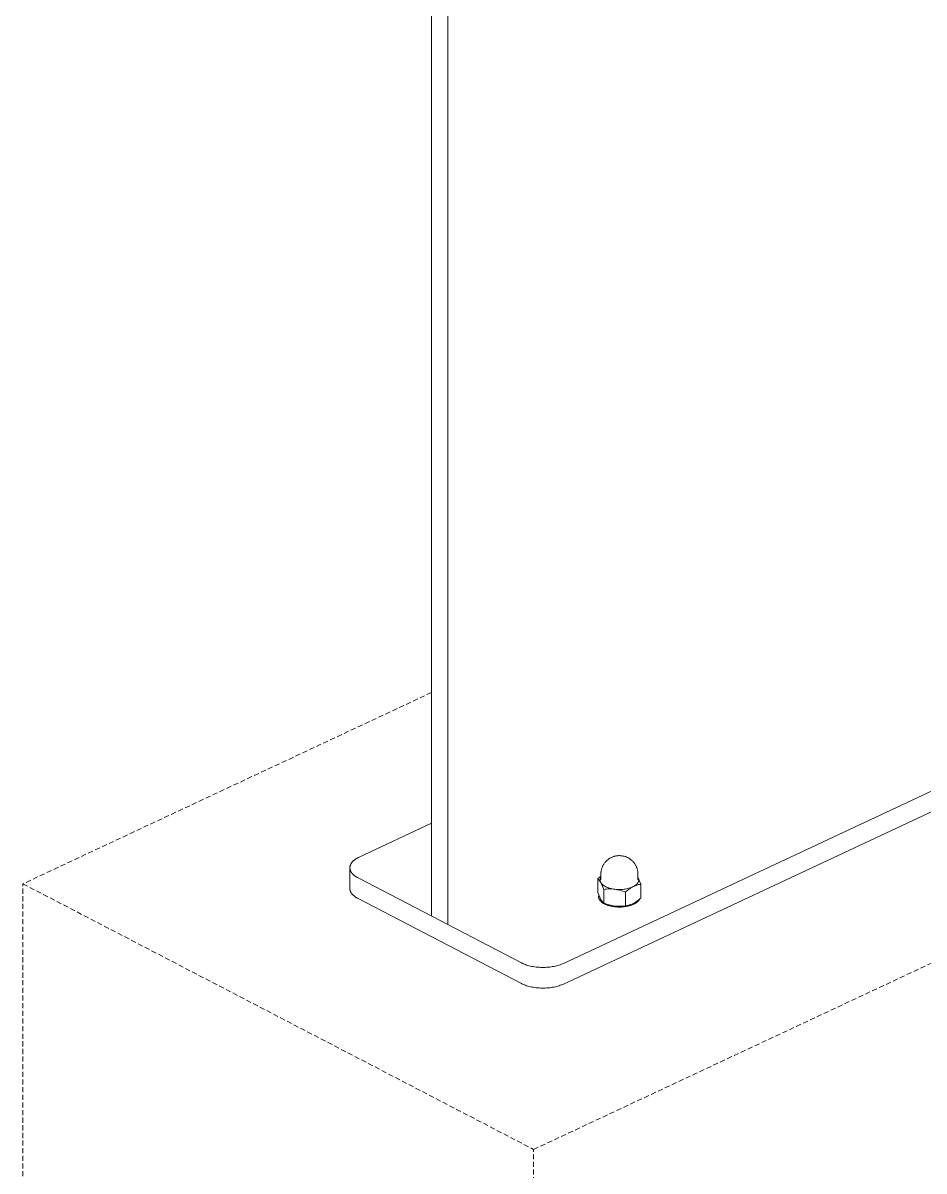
# Model space of a CAD drawing. Header units: millimetres. Extents: x -507 to 4570, y -12 to 3479.
# Drawn here: x 3996.8 to 4221.7, y 1087.6 to 1374.1 of the extents above; entities that cross this region are included whole.
import ezdxf

# ---------------------------------------------------------------- set-up
doc = ezdxf.new("R2010")
doc.units = ezdxf.units.MM
doc.linetypes.add('HIDDEN', pattern=[1.905, 1.27, -0.635])
doc.layers.add('ZANO_R', color=7, linetype='Continuous', lineweight=0)
doc.layers.add('ZANO_R_przerywana', color=7, linetype='HIDDEN', lineweight=0)

msp = doc.modelspace()

# ---------------------------------------------------------------- linework, layer by layer
at = {"layer": 'ZANO_R'}
for p, q in [((4098.8, 1151.22), (4098.8, 1405.09)), ((4102.88, 1402.96), (4102.88, 1149.1)), ((4131.71, 1139.42), (4362.76, 1247.6)), ((4362.76, 1242.45), (4131.71, 1134.26)), ((4098.8, 1174.4), (4080.71, 1165.93)), ((4144.04, 1166.01), (4144.19, 1166.06)), ((4144.19, 1166.06), (4144.35, 1166.11)), ((4144.35, 1166.11), (4144.5, 1166.16)), ((4144.5, 1166.16), (4144.66, 1166.19)), ((4144.66, 1166.19), (4144.82, 1166.23)), ((4144.82, 1166.23), (4144.97, 1166.26)), ((4144.97, 1166.26), (4145.13, 1166.28)), ((4145.13, 1166.28), (4145.3, 1166.29)), ((4145.3, 1166.29), (4145.46, 1166.31)), ((4145.46, 1166.31), (4145.62, 1166.31)), ((4145.62, 1166.31), (4145.78, 1166.31)), ((4145.78, 1166.31), (4145.94, 1166.3)), ((4145.94, 1166.3), (4146.1, 1166.29)), ((4146.1, 1166.29), (4146.26, 1166.28)), ((4146.26, 1166.28), (4146.42, 1166.25)), ((4146.42, 1166.25), (4146.58, 1166.22)), ((4146.58, 1166.22), (4146.73, 1166.19)), ((4146.73, 1166.19), (4146.89, 1166.15)), ((4146.89, 1166.15), (4147.04, 1166.11)), ((4147.04, 1166.11), (4147.19, 1166.06)), ((4147.19, 1166.06), (4147.34, 1166.01)), ((4078.41, 1163.42), (4078.42, 1163.47)), ((4078.41, 1163.38), (4078.41, 1163.42)), ((4078.41, 1163.33), (4078.41, 1163.38)), ((4078.41, 1163.28), (4078.41, 1163.33)), ((4078.41, 1163.23), (4078.41, 1163.28)), ((4078.41, 1158.13), (4078.41, 1163.28)), ((4078.41, 1163.19), (4078.41, 1163.23)), ((4078.41, 1163.14), (4078.41, 1163.19)), ((4078.42, 1163.52), (4078.43, 1163.56)), ((4078.42, 1163.47), (4078.42, 1163.52)), ((4078.43, 1163.56), (4078.44, 1163.61)), ((4078.44, 1163.61), (4078.45, 1163.66)), ((4078.45, 1163.66), (4078.46, 1163.71)), ((4078.46, 1163.71), (4078.47, 1163.75)), ((4078.47, 1163.75), (4078.48, 1163.8)), ((4078.48, 1163.8), (4078.5, 1163.85)), ((4078.5, 1163.85), (4078.51, 1163.89)), ((4078.51, 1163.89), (4078.53, 1163.94)), ((4078.53, 1163.94), (4078.55, 1163.98)), ((4078.55, 1163.98), (4078.56, 1164.03)), ((4078.56, 1164.03), (4078.58, 1164.08)), ((4078.58, 1164.08), (4078.61, 1164.12)), ((4078.61, 1164.12), (4078.63, 1164.17)), ((4078.63, 1164.17), (4078.65, 1164.21)), ((4078.65, 1164.21), (4078.68, 1164.26)), ((4078.68, 1164.26), (4078.7, 1164.3)), ((4078.7, 1164.3), (4078.73, 1164.35)), ((4078.73, 1164.35), (4078.76, 1164.39)), ((4078.76, 1164.39), (4078.79, 1164.44)), ((4078.79, 1164.44), (4078.82, 1164.48)), ((4078.82, 1164.48), (4078.85, 1164.52)), ((4078.85, 1164.52), (4078.88, 1164.57)), ((4078.88, 1164.57), (4078.91, 1164.61)), ((4078.91, 1164.61), (4078.95, 1164.65)), ((4078.95, 1164.65), (4079.02, 1164.74)), ((4079.02, 1164.74), (4079.1, 1164.82)), ((4079.1, 1164.82), (4079.17, 1164.9)), ((4079.17, 1164.9), (4079.26, 1164.98)), ((4079.26, 1164.98), (4079.34, 1165.06)), ((4079.34, 1165.06), (4079.43, 1165.14)), ((4079.43, 1165.14), (4079.53, 1165.21)), ((4079.53, 1165.21), (4079.62, 1165.29)), ((4079.62, 1165.29), (4079.72, 1165.36)), ((4079.72, 1165.36), (4079.82, 1165.43)), ((4079.82, 1165.43), (4079.93, 1165.5)), ((4079.93, 1165.5), (4080.03, 1165.57)), ((4080.03, 1165.57), (4080.14, 1165.63)), ((4080.14, 1165.63), (4080.25, 1165.69)), ((4080.25, 1165.69), (4080.37, 1165.76)), ((4080.37, 1165.76), (4080.48, 1165.82)), ((4080.48, 1165.82), (4080.6, 1165.87)), ((4080.6, 1165.87), (4080.71, 1165.93)), ((4141.27, 1163.07), (4141.32, 1163.22)), ((4141.32, 1163.22), (4141.38, 1163.37)), ((4141.38, 1163.37), (4141.44, 1163.51)), ((4141.44, 1163.51), (4141.5, 1163.65)), ((4141.5, 1163.65), (4141.57, 1163.8)), ((4141.57, 1163.8), (4141.65, 1163.94)), ((4141.65, 1163.94), (4141.73, 1164.08)), ((4141.73, 1164.08), (4141.81, 1164.21)), ((4141.81, 1164.21), (4141.9, 1164.35)), ((4141.9, 1164.35), (4142, 1164.48)), ((4142, 1164.48), (4142.1, 1164.6)), ((4142.1, 1164.6), (4142.2, 1164.73)), ((4142.2, 1164.73), (4142.31, 1164.85)), ((4142.31, 1164.85), (4142.42, 1164.96)), ((4142.42, 1164.96), (4142.54, 1165.08)), ((4142.54, 1165.08), (4142.66, 1165.18)), ((4142.66, 1165.18), (4142.78, 1165.29)), ((4142.78, 1165.29), (4142.91, 1165.39)), ((4142.91, 1165.39), (4143.04, 1165.48)), ((4143.04, 1165.48), (4143.18, 1165.57)), ((4143.18, 1165.57), (4143.31, 1165.66)), ((4143.31, 1165.66), (4143.45, 1165.74)), ((4143.45, 1165.74), (4143.6, 1165.81)), ((4143.6, 1165.81), (4143.74, 1165.88)), ((4143.74, 1165.88), (4143.89, 1165.95)), ((4143.89, 1165.95), (4144.04, 1166.01)), ((4147.34, 1166.01), (4147.49, 1165.95)), ((4147.49, 1165.95), (4147.64, 1165.88)), ((4147.64, 1165.88), (4147.78, 1165.81)), ((4147.78, 1165.81), (4147.92, 1165.74)), ((4147.92, 1165.74), (4148.06, 1165.66)), ((4148.06, 1165.66), (4148.2, 1165.57)), ((4148.2, 1165.57), (4148.33, 1165.49)), ((4148.33, 1165.49), (4148.46, 1165.39)), ((4148.46, 1165.39), (4148.58, 1165.29)), ((4148.58, 1165.29), (4148.71, 1165.19)), ((4148.71, 1165.19), (4148.83, 1165.09)), ((4148.83, 1165.09), (4148.94, 1164.98)), ((4148.94, 1164.98), (4149.05, 1164.86)), ((4149.05, 1164.86), (4149.16, 1164.75)), ((4149.16, 1164.75), (4149.26, 1164.62)), ((4149.26, 1164.62), (4149.36, 1164.5)), ((4149.36, 1164.5), (4149.46, 1164.37)), ((4149.46, 1164.37), (4149.55, 1164.24)), ((4149.55, 1164.24), (4149.63, 1164.1)), ((4149.63, 1164.1), (4149.71, 1163.97)), ((4149.71, 1163.97), (4149.79, 1163.83)), ((4149.79, 1163.83), (4149.86, 1163.69)), ((4149.86, 1163.69), (4149.93, 1163.54)), ((4149.93, 1163.54), (4149.99, 1163.39)), ((4149.99, 1163.39), (4150.05, 1163.24)), ((4150.05, 1163.24), (4150.1, 1163.09)), ((4078.42, 1163.09), (4078.41, 1163.14)), ((4078.42, 1163.05), (4078.42, 1163.09)), ((4078.43, 1163), (4078.42, 1163.05)), ((4078.44, 1162.95), (4078.43, 1163)), ((4078.45, 1162.9), (4078.44, 1162.95)), ((4078.46, 1162.86), (4078.45, 1162.9)), ((4078.47, 1162.81), (4078.46, 1162.86)), ((4078.48, 1162.76), (4078.47, 1162.81)), ((4078.49, 1162.72), (4078.48, 1162.76)), ((4078.51, 1162.67), (4078.49, 1162.72)), ((4078.53, 1162.63), (4078.51, 1162.67)), ((4078.54, 1162.58), (4078.53, 1162.63)), ((4078.56, 1162.53), (4078.54, 1162.58)), ((4078.58, 1162.49), (4078.56, 1162.53)), ((4078.6, 1162.44), (4078.58, 1162.49)), ((4078.63, 1162.4), (4078.6, 1162.44)), ((4078.65, 1162.35), (4078.63, 1162.4)), ((4078.67, 1162.31), (4078.65, 1162.35)), ((4078.7, 1162.26), (4078.67, 1162.31)), ((4078.73, 1162.22), (4078.7, 1162.26)), ((4078.75, 1162.17), (4078.73, 1162.22)), ((4078.78, 1162.13), (4078.75, 1162.17)), ((4078.81, 1162.09), (4078.78, 1162.13)), ((4078.84, 1162.04), (4078.81, 1162.09)), ((4078.87, 1162), (4078.84, 1162.04)), ((4078.91, 1161.96), (4078.87, 1162)), ((4078.94, 1161.92), (4078.91, 1161.96)), ((4079.01, 1161.83), (4078.94, 1161.92)), ((4079.09, 1161.75), (4079.01, 1161.83)), ((4079.16, 1161.67), (4079.09, 1161.75)), ((4079.25, 1161.59), (4079.16, 1161.67)), ((4079.33, 1161.51), (4079.25, 1161.59)), ((4079.42, 1161.44), (4079.33, 1161.51)), ((4079.51, 1161.36), (4079.42, 1161.44)), ((4079.6, 1161.29), (4079.51, 1161.36)), ((4079.7, 1161.22), (4079.6, 1161.29)), ((4079.8, 1161.15), (4079.7, 1161.22)), ((4079.9, 1161.08), (4079.8, 1161.15)), ((4080, 1161.01), (4079.9, 1161.08)), ((4080.11, 1160.95), (4080, 1161.01)), ((4080.22, 1160.88), (4080.11, 1160.95)), ((4080.33, 1160.82), (4080.22, 1160.88)), ((4080.44, 1160.76), (4080.33, 1160.82)), ((4080.44, 1160.76), (4121.23, 1139.55)), ((4140.55, 1160.74), (4140.3, 1160.53)), ((4140.3, 1160.53), (4140.3, 1157.09)), ((4140.3, 1160.53), (4140.38, 1160.46)), ((4140.38, 1160.46), (4140.46, 1160.38)), ((4140.46, 1160.38), (4140.54, 1160.3)), ((4140.8, 1160.95), (4140.55, 1160.74)), ((4141.06, 1161.15), (4140.8, 1160.95)), ((4140.87, 1160.28), (4140.88, 1160.32)), ((4140.88, 1160.36), (4140.89, 1160.41)), ((4140.88, 1160.32), (4140.88, 1160.36)), ((4140.89, 1160.45), (4140.9, 1160.49)), ((4140.89, 1160.41), (4140.89, 1160.45)), ((4140.9, 1160.49), (4140.91, 1160.53)), ((4140.91, 1160.53), (4140.92, 1160.57)), ((4140.92, 1160.57), (4140.93, 1160.61)), ((4140.93, 1160.61), (4140.95, 1160.65)), ((4140.95, 1160.65), (4140.96, 1160.69)), ((4140.96, 1160.69), (4140.98, 1160.73)), ((4140.98, 1160.73), (4141, 1160.77)), ((4141, 1160.77), (4141.02, 1160.81)), ((4141.02, 1160.81), (4141.04, 1160.85)), ((4141.04, 1160.85), (4141.06, 1160.88)), ((4141.06, 1161.84), (4141.07, 1161.99)), ((4141.06, 1161.68), (4141.06, 1161.84)), ((4141.06, 1160.31), (4141.06, 1161.68)), ((4141.07, 1161.99), (4141.08, 1162.15)), ((4141.08, 1162.15), (4141.1, 1162.31)), ((4141.1, 1162.31), (4141.12, 1162.46)), ((4141.12, 1162.46), (4141.15, 1162.62)), ((4141.15, 1162.62), (4141.19, 1162.77)), ((4141.19, 1162.77), (4141.23, 1162.92)), ((4141.23, 1162.92), (4141.27, 1163.07)), ((4150.1, 1163.09), (4150.14, 1162.94)), ((4150.14, 1162.94), (4150.18, 1162.79)), ((4150.18, 1162.79), (4150.22, 1162.63)), ((4150.22, 1162.63), (4150.25, 1162.47)), ((4150.25, 1162.47), (4150.27, 1162.32)), ((4150.27, 1162.32), (4150.29, 1162.16)), ((4150.29, 1162.16), (4150.31, 1162)), ((4150.31, 1162), (4150.32, 1161.84)), ((4150.32, 1161.84), (4150.32, 1161.68)), ((4150.32, 1161.68), (4150.32, 1160.31)), ((4150.32, 1160.88), (4150.34, 1160.84)), ((4150.32, 1160.88), (4150.32, 1160.88)), ((4150.34, 1160.84), (4150.36, 1160.81)), ((4150.36, 1160.81), (4150.38, 1160.77)), ((4151.08, 1159.18), (4150.36, 1160.81)), ((4150.38, 1160.77), (4150.4, 1160.73)), ((4150.4, 1160.73), (4150.41, 1160.7)), ((4150.41, 1160.7), (4150.43, 1160.66)), ((4150.43, 1160.66), (4150.44, 1160.62)), ((4150.44, 1160.62), (4150.45, 1160.58)), ((4150.45, 1160.58), (4150.46, 1160.55)), ((4150.46, 1160.55), (4150.47, 1160.51)), ((4150.47, 1160.51), (4150.48, 1160.47)), ((4150.48, 1160.47), (4150.49, 1160.43)), ((4150.49, 1160.43), (4150.49, 1160.39)), ((4150.49, 1160.39), (4150.5, 1160.35)), ((4150.5, 1160.35), (4150.5, 1160.31)), ((4150.5, 1160.31), (4150.5, 1160.27)), ((4078.41, 1158.08), (4078.41, 1158.13)), ((4078.41, 1158.03), (4078.41, 1158.08)), ((4078.41, 1157.99), (4078.41, 1158.03)), ((4078.42, 1157.94), (4078.41, 1157.99)), ((4078.42, 1157.9), (4078.42, 1157.94)), ((4078.43, 1157.85), (4078.42, 1157.9)), ((4078.43, 1157.81), (4078.43, 1157.85)), ((4078.44, 1157.76), (4078.43, 1157.81)), ((4078.45, 1157.72), (4078.44, 1157.76)), ((4078.46, 1157.67), (4078.45, 1157.72)), ((4078.48, 1157.63), (4078.46, 1157.67)), ((4078.49, 1157.58), (4078.48, 1157.63)), ((4078.5, 1157.54), (4078.49, 1157.58)), ((4078.52, 1157.49), (4078.5, 1157.54)), ((4078.54, 1157.45), (4078.52, 1157.49)), ((4078.55, 1157.4), (4078.54, 1157.45)), ((4140.54, 1160.3), (4140.61, 1160.22)), ((4140.61, 1160.22), (4140.69, 1160.14)), ((4140.69, 1160.14), (4140.75, 1160.05)), ((4140.75, 1160.05), (4140.82, 1159.96)), ((4140.82, 1159.96), (4140.88, 1159.87)), ((4140.87, 1160.23), (4140.87, 1160.28)), ((4140.87, 1160.19), (4140.87, 1160.23)), ((4140.88, 1160.15), (4140.87, 1160.19)), ((4140.88, 1160.11), (4140.88, 1160.15)), ((4140.88, 1160.06), (4140.88, 1160.11)), ((4140.89, 1160.02), (4140.88, 1160.06)), ((4140.88, 1159.87), (4140.94, 1159.78)), ((4140.9, 1159.98), (4140.89, 1160.02)), ((4140.91, 1159.94), (4140.9, 1159.98)), ((4140.92, 1159.9), (4140.91, 1159.94)), ((4140.93, 1159.86), (4140.92, 1159.9)), ((4140.95, 1159.82), (4140.93, 1159.86)), ((4140.94, 1159.78), (4141, 1159.68)), ((4140.96, 1159.78), (4140.95, 1159.82)), ((4140.98, 1159.74), (4140.96, 1159.78)), ((4140.99, 1159.7), (4140.98, 1159.74)), ((4141.01, 1159.66), (4140.99, 1159.7)), ((4141, 1159.68), (4141.06, 1159.58)), ((4141.03, 1159.62), (4141.01, 1159.66)), ((4141.06, 1159.58), (4141.03, 1159.62)), ((4141.08, 1159.55), (4141.06, 1159.58)), ((4141.06, 1159.58), (4141.81, 1157.89)), ((4141.1, 1159.51), (4141.08, 1159.55)), ((4141.12, 1159.48), (4141.1, 1159.51)), ((4141.15, 1159.44), (4141.12, 1159.48)), ((4141.17, 1159.41), (4141.15, 1159.44)), ((4141.2, 1159.37), (4141.17, 1159.41)), ((4141.23, 1159.34), (4141.2, 1159.37)), ((4141.26, 1159.3), (4141.23, 1159.34)), ((4141.29, 1159.27), (4141.26, 1159.3)), ((4141.32, 1159.23), (4141.29, 1159.27)), ((4141.36, 1159.2), (4141.32, 1159.23)), ((4141.39, 1159.16), (4141.36, 1159.2)), ((4141.43, 1159.13), (4141.39, 1159.16)), ((4141.46, 1159.09), (4141.43, 1159.13)), ((4141.5, 1159.06), (4141.46, 1159.09)), ((4141.54, 1159.02), (4141.5, 1159.06)), ((4141.58, 1158.99), (4141.54, 1159.02)), ((4141.62, 1158.96), (4141.58, 1158.99)), ((4141.71, 1158.89), (4141.62, 1158.96)), ((4141.8, 1158.83), (4141.71, 1158.89)), ((4141.9, 1158.76), (4141.8, 1158.83)), ((4141.81, 1157.89), (4142.15, 1157.93)), ((4141.81, 1154.45), (4141.81, 1157.89)), ((4142, 1158.7), (4141.9, 1158.76)), ((4142.11, 1158.64), (4142, 1158.7)), ((4142.22, 1158.58), (4142.11, 1158.64)), ((4142.15, 1157.93), (4142.48, 1157.97)), ((4142.33, 1158.53), (4142.22, 1158.58)), ((4142.45, 1158.47), (4142.33, 1158.53)), ((4142.57, 1158.42), (4142.45, 1158.47)), ((4142.48, 1157.97), (4142.82, 1157.99)), ((4142.69, 1158.37), (4142.57, 1158.42)), ((4142.82, 1158.32), (4142.69, 1158.37)), ((4142.95, 1158.28), (4142.82, 1158.32)), ((4142.82, 1157.99), (4143.16, 1158)), ((4143.08, 1158.23), (4142.95, 1158.28)), ((4143.22, 1158.19), (4143.08, 1158.23)), ((4143.16, 1158), (4143.5, 1158)), ((4143.36, 1158.15), (4143.22, 1158.19)), ((4143.5, 1158.12), (4143.36, 1158.15)), ((4143.64, 1158.08), (4143.5, 1158.12)), ((4143.5, 1158), (4143.83, 1157.99)), ((4143.78, 1158.05), (4143.64, 1158.08)), ((4143.92, 1158.02), (4143.78, 1158.05)), ((4143.83, 1157.99), (4144.17, 1157.96)), ((4144.21, 1157.97), (4143.92, 1158.02)), ((4144.17, 1157.96), (4144.51, 1157.93)), ((4144.51, 1157.93), (4144.21, 1157.97)), ((4144.8, 1157.89), (4144.51, 1157.93)), ((4144.51, 1157.93), (4144.85, 1157.88)), ((4145.1, 1157.87), (4144.8, 1157.89)), ((4144.85, 1157.88), (4145.2, 1157.81)), ((4145.39, 1157.85), (4145.1, 1157.87)), ((4145.2, 1157.81), (4145.54, 1157.74)), ((4145.69, 1157.84), (4145.39, 1157.85)), ((4145.54, 1157.74), (4145.88, 1157.66)), ((4145.98, 1157.85), (4145.69, 1157.84)), ((4145.88, 1157.66), (4146.21, 1157.56)), ((4146.28, 1157.86), (4145.98, 1157.85)), ((4146.21, 1157.56), (4146.55, 1157.46)), ((4146.57, 1157.89), (4146.28, 1157.86)), ((4146.55, 1157.46), (4146.88, 1157.34)), ((4146.87, 1157.93), (4146.57, 1157.89)), ((4147.16, 1157.97), (4146.87, 1157.93)), ((4147.45, 1158.03), (4147.16, 1157.97)), ((4147.74, 1158.09), (4147.45, 1158.03)), ((4147.46, 1157.44), (4147.72, 1157.65)), ((4147.72, 1157.65), (4147.99, 1157.86)), ((4148.03, 1158.17), (4147.74, 1158.09)), ((4147.99, 1157.86), (4148.27, 1158.05)), ((4148.31, 1158.26), (4148.03, 1158.17)), ((4148.27, 1158.05), (4148.55, 1158.24)), ((4148.59, 1158.35), (4148.31, 1158.26)), ((4148.55, 1158.24), (4148.84, 1158.41)), ((4148.87, 1158.46), (4148.59, 1158.35)), ((4148.84, 1158.41), (4149.14, 1158.57)), ((4149.14, 1158.57), (4148.87, 1158.46)), ((4149.14, 1158.57), (4149.32, 1158.66)), ((4149.24, 1158.63), (4149.14, 1158.57)), ((4149.34, 1158.69), (4149.24, 1158.63)), ((4149.32, 1158.66), (4149.51, 1158.75)), ((4149.44, 1158.74), (4149.34, 1158.69)), ((4149.54, 1158.8), (4149.44, 1158.74)), ((4149.51, 1158.75), (4149.7, 1158.82)), ((4149.63, 1158.87), (4149.54, 1158.8)), ((4149.72, 1158.93), (4149.63, 1158.87)), ((4149.7, 1158.82), (4149.89, 1158.9)), ((4149.76, 1158.96), (4149.72, 1158.93)), ((4149.8, 1159), (4149.76, 1158.96)), ((4149.84, 1159.03), (4149.8, 1159)), ((4149.88, 1159.06), (4149.84, 1159.03)), ((4149.92, 1159.1), (4149.88, 1159.06)), ((4149.89, 1158.9), (4150.08, 1158.96)), ((4149.96, 1159.13), (4149.92, 1159.1)), ((4149.99, 1159.17), (4149.96, 1159.13)), ((4150.03, 1159.2), (4149.99, 1159.17)), ((4150.06, 1159.24), (4150.03, 1159.2)), ((4150.09, 1159.27), (4150.06, 1159.24)), ((4150.08, 1158.96), (4150.28, 1159.02)), ((4150.13, 1159.31), (4150.09, 1159.27)), ((4150.16, 1159.35), (4150.13, 1159.31)), ((4150.19, 1159.38), (4150.16, 1159.35)), ((4150.21, 1159.42), (4150.19, 1159.38)), ((4150.24, 1159.46), (4150.21, 1159.42)), ((4150.27, 1159.5), (4150.24, 1159.46)), ((4150.29, 1159.53), (4150.27, 1159.5)), ((4150.28, 1159.02), (4150.48, 1159.07)), ((4150.31, 1159.57), (4150.29, 1159.53)), ((4150.34, 1159.61), (4150.31, 1159.57)), ((4150.36, 1159.65), (4150.34, 1159.61)), ((4150.38, 1159.69), (4150.36, 1159.65)), ((4150.39, 1159.73), (4150.38, 1159.69)), ((4150.41, 1159.76), (4150.39, 1159.73)), ((4150.42, 1159.8), (4150.41, 1159.76)), ((4150.44, 1159.84), (4150.42, 1159.8)), ((4150.45, 1159.88), (4150.44, 1159.84)), ((4150.46, 1159.92), (4150.45, 1159.88)), ((4150.47, 1159.96), (4150.46, 1159.92)), ((4150.48, 1160), (4150.47, 1159.96)), ((4150.49, 1160.04), (4150.48, 1160)), ((4150.48, 1159.07), (4150.68, 1159.11)), ((4150.5, 1160.12), (4150.49, 1160.08)), ((4150.49, 1160.08), (4150.49, 1160.04)), ((4150.5, 1160.27), (4150.5, 1160.24)), ((4150.5, 1160.24), (4150.5, 1160.2)), ((4150.5, 1160.2), (4150.5, 1160.16)), ((4150.5, 1160.16), (4150.5, 1160.12)), ((4150.68, 1159.11), (4150.88, 1159.15)), ((4150.88, 1159.15), (4151.08, 1159.18)), ((4151.08, 1155.74), (4151.08, 1159.18)), ((4078.57, 1157.36), (4078.55, 1157.4)), ((4078.59, 1157.31), (4078.57, 1157.36)), ((4078.61, 1157.27), (4078.59, 1157.31)), ((4078.63, 1157.23), (4078.61, 1157.27)), ((4078.66, 1157.18), (4078.63, 1157.23)), ((4078.68, 1157.14), (4078.66, 1157.18)), ((4078.71, 1157.1), (4078.68, 1157.14)), ((4078.73, 1157.05), (4078.71, 1157.1)), ((4078.76, 1157.01), (4078.73, 1157.05)), ((4078.79, 1156.97), (4078.76, 1157.01)), ((4078.82, 1156.93), (4078.79, 1156.97)), ((4078.85, 1156.88), (4078.82, 1156.93)), ((4078.88, 1156.84), (4078.85, 1156.88)), ((4078.91, 1156.8), (4078.88, 1156.84)), ((4078.98, 1156.72), (4078.91, 1156.8)), ((4079.05, 1156.64), (4078.98, 1156.72)), ((4079.12, 1156.56), (4079.05, 1156.64)), ((4079.2, 1156.48), (4079.12, 1156.56)), ((4079.28, 1156.41), (4079.2, 1156.48)), ((4079.36, 1156.33), (4079.28, 1156.41)), ((4079.45, 1156.26), (4079.36, 1156.33)), ((4079.53, 1156.19), (4079.45, 1156.26)), ((4079.63, 1156.12), (4079.53, 1156.19)), ((4079.72, 1156.05), (4079.63, 1156.12)), ((4079.82, 1155.98), (4079.72, 1156.05)), ((4079.92, 1155.91), (4079.82, 1155.98)), ((4080.02, 1155.85), (4079.92, 1155.91)), ((4080.12, 1155.79), (4080.02, 1155.85)), ((4080.23, 1155.73), (4080.12, 1155.79)), ((4080.33, 1155.67), (4080.23, 1155.73)), ((4080.44, 1155.61), (4080.33, 1155.67)), ((4121.23, 1134.4), (4080.44, 1155.61)), ((4141.06, 1155.4), (4140.3, 1157.09)), ((4140.5, 1156.08), (4140.51, 1156.12)), ((4140.5, 1156.05), (4140.5, 1156.08)), ((4140.5, 1156.01), (4140.5, 1156.05)), ((4140.51, 1155.97), (4140.5, 1156.01)), ((4140.51, 1156.2), (4140.52, 1156.24)), ((4140.51, 1156.16), (4140.51, 1156.2)), ((4140.51, 1156.12), (4140.51, 1156.16)), ((4140.51, 1155.93), (4140.51, 1155.97)), ((4140.51, 1155.89), (4140.51, 1155.93)), ((4140.52, 1155.86), (4140.51, 1155.89)), ((4140.52, 1156.27), (4140.53, 1156.31)), ((4140.52, 1156.24), (4140.52, 1156.27)), ((4140.52, 1155.82), (4140.52, 1155.86)), ((4140.53, 1155.78), (4140.52, 1155.82)), ((4140.53, 1156.31), (4140.54, 1156.35)), ((4140.54, 1155.74), (4140.53, 1155.78)), ((4140.54, 1156.35), (4140.55, 1156.39)), ((4140.55, 1155.71), (4140.54, 1155.74)), ((4140.55, 1156.39), (4140.56, 1156.42)), ((4140.56, 1155.67), (4140.55, 1155.71)), ((4140.57, 1155.63), (4140.56, 1155.67)), ((4140.58, 1155.59), (4140.57, 1155.63)), ((4140.6, 1155.56), (4140.58, 1155.59)), ((4140.61, 1155.52), (4140.6, 1155.56)), ((4140.63, 1155.48), (4140.61, 1155.52)), ((4140.65, 1155.45), (4140.63, 1155.48)), ((4140.66, 1155.41), (4140.65, 1155.45)), ((4140.68, 1155.37), (4140.66, 1155.41)), ((4140.7, 1155.34), (4140.68, 1155.37)), ((4140.73, 1155.3), (4140.7, 1155.34)), ((4140.75, 1155.27), (4140.73, 1155.3)), ((4140.77, 1155.23), (4140.75, 1155.27)), ((4140.79, 1155.2), (4140.77, 1155.23)), ((4140.82, 1155.16), (4140.79, 1155.2)), ((4140.85, 1155.13), (4140.82, 1155.16)), ((4140.87, 1155.09), (4140.85, 1155.13)), ((4140.9, 1155.06), (4140.87, 1155.09)), ((4140.93, 1155.03), (4140.9, 1155.06)), ((4140.96, 1154.99), (4140.93, 1155.03)), ((4140.99, 1154.96), (4140.96, 1154.99)), ((4141.02, 1154.93), (4140.99, 1154.96)), ((4141.05, 1154.9), (4141.02, 1154.93)), ((4141.12, 1154.83), (4141.05, 1154.9)), ((4141.11, 1155.3), (4141.06, 1155.4)), ((4141.17, 1155.21), (4141.11, 1155.3)), ((4141.19, 1154.77), (4141.12, 1154.83)), ((4141.23, 1155.11), (4141.17, 1155.21)), ((4141.26, 1154.71), (4141.19, 1154.77)), ((4141.29, 1155.02), (4141.23, 1155.11)), ((4141.34, 1154.65), (4141.26, 1154.71)), ((4141.36, 1154.93), (4141.29, 1155.02)), ((4141.42, 1154.59), (4141.34, 1154.65)), ((4141.42, 1154.85), (4141.36, 1154.93)), ((4141.5, 1154.76), (4141.42, 1154.85)), ((4141.5, 1154.54), (4141.42, 1154.59)), ((4141.57, 1154.68), (4141.5, 1154.76)), ((4141.65, 1154.6), (4141.57, 1154.68)), ((4141.73, 1154.52), (4141.65, 1154.6)), ((4146.88, 1157.34), (4147.2, 1157.22)), ((4147.2, 1157.22), (4147.46, 1157.44)), ((4147.2, 1153.78), (4147.2, 1157.22)), ((4149.73, 1154.73), (4149.44, 1154.55)), ((4150.01, 1154.91), (4149.73, 1154.73)), ((4149.95, 1154.59), (4149.9, 1154.55)), ((4150.01, 1154.63), (4149.95, 1154.59)), ((4150.29, 1155.1), (4150.01, 1154.91)), ((4150.06, 1154.66), (4150.01, 1154.63)), ((4150.11, 1154.7), (4150.06, 1154.66)), ((4150.16, 1154.74), (4150.11, 1154.7)), ((4150.2, 1154.78), (4150.16, 1154.74)), ((4150.25, 1154.83), (4150.2, 1154.78)), ((4150.29, 1154.87), (4150.25, 1154.83)), ((4150.56, 1155.31), (4150.29, 1155.1)), ((4150.34, 1154.91), (4150.29, 1154.87)), ((4150.38, 1154.95), (4150.34, 1154.91)), ((4150.42, 1155), (4150.38, 1154.95)), ((4150.46, 1155.04), (4150.42, 1155)), ((4150.5, 1155.08), (4150.46, 1155.04)), ((4150.53, 1155.13), (4150.5, 1155.08)), ((4150.57, 1155.17), (4150.53, 1155.13)), ((4150.82, 1155.52), (4150.56, 1155.31)), ((4150.6, 1155.22), (4150.57, 1155.17)), ((4150.63, 1155.27), (4150.6, 1155.22)), ((4150.66, 1155.31), (4150.63, 1155.27)), ((4150.69, 1155.36), (4150.66, 1155.31)), ((4150.71, 1155.41), (4150.69, 1155.36)), ((4150.73, 1155.45), (4150.71, 1155.41)), ((4151.08, 1155.74), (4150.82, 1155.52)), ((4141.58, 1154.48), (4141.5, 1154.54)), ((4141.66, 1154.43), (4141.58, 1154.48)), ((4141.75, 1154.38), (4141.66, 1154.43)), ((4141.81, 1154.45), (4141.73, 1154.52)), ((4141.84, 1154.33), (4141.75, 1154.38)), ((4142.14, 1154.33), (4141.81, 1154.45)), ((4141.93, 1154.28), (4141.84, 1154.33)), ((4141.93, 1154.28), (4142.08, 1154.35)), ((4142.01, 1154.24), (4141.93, 1154.28)), ((4141.98, 1154.25), (4141.98, 1154.39)), ((4142.09, 1154.2), (4142.01, 1154.24)), ((4142.26, 1154.12), (4142.09, 1154.2)), ((4142.47, 1154.21), (4142.14, 1154.33)), ((4142.45, 1154.05), (4142.26, 1154.12)), ((4142.64, 1153.97), (4142.45, 1154.05)), ((4142.8, 1154.11), (4142.47, 1154.21)), ((4142.84, 1153.9), (4142.64, 1153.97)), ((4143.14, 1154.01), (4142.8, 1154.11)), ((4143.05, 1153.84), (4142.84, 1153.9)), ((4143.28, 1153.78), (4143.05, 1153.84)), ((4143.48, 1153.93), (4143.14, 1154.01)), ((4143.51, 1153.72), (4143.28, 1153.78)), ((4143.82, 1153.86), (4143.48, 1153.93)), ((4143.74, 1153.67), (4143.51, 1153.72)), ((4143.99, 1153.63), (4143.74, 1153.67)), ((4144.16, 1153.79), (4143.82, 1153.86)), ((4144.24, 1153.59), (4143.99, 1153.63)), ((4144.51, 1153.74), (4144.16, 1153.79)), ((4144.49, 1153.55), (4144.24, 1153.59)), ((4144.75, 1153.53), (4144.49, 1153.55)), ((4144.84, 1153.71), (4144.51, 1153.74)), ((4145.02, 1153.51), (4144.75, 1153.53)), ((4145.18, 1153.68), (4144.84, 1153.71)), ((4145.28, 1153.49), (4145.02, 1153.51)), ((4145.52, 1153.67), (4145.18, 1153.68)), ((4145.55, 1153.49), (4145.28, 1153.49)), ((4145.86, 1153.67), (4145.52, 1153.67)), ((4145.82, 1153.49), (4145.55, 1153.49)), ((4146.03, 1153.67), (4145.7, 1153.67)), ((4146.09, 1153.49), (4145.82, 1153.49)), ((4146.19, 1153.68), (4145.86, 1153.67)), ((4146.37, 1153.69), (4146.03, 1153.67)), ((4146.35, 1153.51), (4146.09, 1153.49)), ((4146.53, 1153.7), (4146.19, 1153.68)), ((4146.62, 1153.53), (4146.35, 1153.51)), ((4146.87, 1153.73), (4146.53, 1153.7)), ((4146.88, 1153.55), (4146.62, 1153.53)), ((4147.2, 1153.78), (4146.87, 1153.73)), ((4147.13, 1153.59), (4146.88, 1153.55)), ((4147.38, 1153.62), (4147.13, 1153.59)), ((4147.4, 1153.81), (4147.2, 1153.78)), ((4147.62, 1153.67), (4147.38, 1153.62)), ((4147.6, 1153.85), (4147.4, 1153.81)), ((4147.8, 1153.89), (4147.6, 1153.85)), ((4147.86, 1153.72), (4147.62, 1153.67)), ((4148, 1153.94), (4147.8, 1153.89)), ((4148.09, 1153.77), (4147.86, 1153.72)), ((4148.2, 1154), (4148, 1153.94)), ((4148.3, 1153.83), (4148.09, 1153.77)), ((4148.39, 1154.07), (4148.2, 1154)), ((4148.51, 1153.9), (4148.3, 1153.83)), ((4148.58, 1154.14), (4148.39, 1154.07)), ((4148.71, 1153.97), (4148.51, 1153.9)), ((4148.77, 1154.21), (4148.58, 1154.14)), ((4148.91, 1154.04), (4148.71, 1153.97)), ((4148.96, 1154.3), (4148.77, 1154.21)), ((4149.09, 1154.11), (4148.91, 1154.04)), ((4149.14, 1154.39), (4148.96, 1154.3)), ((4149, 1154.32), (4149.26, 1154.19)), ((4149.26, 1154.19), (4149.09, 1154.11)), ((4149.44, 1154.55), (4149.14, 1154.39)), ((4149.38, 1154.25), (4149.26, 1154.19)), ((4149.5, 1154.31), (4149.38, 1154.25)), ((4149.39, 1154.52), (4149.39, 1154.25)), ((4149.62, 1154.38), (4149.5, 1154.31)), ((4149.74, 1154.44), (4149.62, 1154.38)), ((4149.85, 1154.51), (4149.74, 1154.44)), ((4149.9, 1154.55), (4149.85, 1154.51)), ((4121.35, 1139.5), (4121.23, 1139.55)), ((4121.47, 1139.44), (4121.35, 1139.5)), ((4121.71, 1139.33), (4121.47, 1139.44)), ((4121.98, 1139.22), (4121.71, 1139.33)), ((4122.25, 1139.11), (4121.98, 1139.22)), ((4122.54, 1139.01), (4122.25, 1139.11)), ((4122.84, 1138.92), (4122.54, 1139.01)), ((4123.16, 1138.84), (4122.84, 1138.92)), ((4123.49, 1138.75), (4123.16, 1138.84)), ((4123.83, 1138.68), (4123.49, 1138.75)), ((4124.18, 1138.62), (4123.83, 1138.68)), ((4124.53, 1138.56), (4124.18, 1138.62)), ((4124.9, 1138.51), (4124.53, 1138.56)), ((4125.27, 1138.48), (4124.9, 1138.51)), ((4125.65, 1138.45), (4125.27, 1138.48)), ((4126.03, 1138.43), (4125.65, 1138.45)), ((4126.41, 1138.42), (4126.03, 1138.43)), ((4126.8, 1138.42), (4126.41, 1138.42)), ((4127.18, 1138.43), (4126.8, 1138.42)), ((4127.56, 1138.45), (4127.18, 1138.43)), ((4127.94, 1138.47), (4127.56, 1138.45)), ((4128.31, 1138.51), (4127.94, 1138.47)), ((4128.67, 1138.56), (4128.31, 1138.51)), ((4129.02, 1138.62), (4128.67, 1138.56)), ((4129.37, 1138.68), (4129.02, 1138.62)), ((4129.71, 1138.75), (4129.37, 1138.68)), ((4130.03, 1138.83), (4129.71, 1138.75)), ((4130.34, 1138.91), (4130.03, 1138.83)), ((4130.64, 1139.01), (4130.34, 1138.91)), ((4130.93, 1139.1), (4130.64, 1139.01)), ((4131.2, 1139.2), (4130.93, 1139.1)), ((4131.46, 1139.31), (4131.2, 1139.2)), ((4131.71, 1139.42), (4131.46, 1139.31)), ((4121.35, 1134.34), (4121.23, 1134.4)), ((4121.47, 1134.28), (4121.35, 1134.34)), ((4121.71, 1134.17), (4121.47, 1134.28)), ((4121.98, 1134.06), (4121.71, 1134.17)), ((4122.25, 1133.96), (4121.98, 1134.06)), ((4122.54, 1133.86), (4122.25, 1133.96)), ((4122.84, 1133.77), (4122.54, 1133.86)), ((4123.16, 1133.68), (4122.84, 1133.77)), ((4123.49, 1133.6), (4123.16, 1133.68)), ((4123.83, 1133.53), (4123.49, 1133.6)), ((4124.18, 1133.46), (4123.83, 1133.53)), ((4124.53, 1133.41), (4124.18, 1133.46)), ((4124.9, 1133.36), (4124.53, 1133.41)), ((4125.27, 1133.32), (4124.9, 1133.36)), ((4125.65, 1133.29), (4125.27, 1133.32)), ((4126.03, 1133.27), (4125.65, 1133.29)), ((4126.41, 1133.26), (4126.03, 1133.27)), ((4126.8, 1133.26), (4126.41, 1133.26)), ((4127.18, 1133.27), (4126.8, 1133.26)), ((4127.56, 1133.29), (4127.18, 1133.27)), ((4127.94, 1133.32), (4127.56, 1133.29)), ((4128.31, 1133.36), (4127.94, 1133.32)), ((4128.67, 1133.4), (4128.31, 1133.36)), ((4129.02, 1133.46), (4128.67, 1133.4)), ((4129.37, 1133.52), (4129.02, 1133.46)), ((4129.71, 1133.6), (4129.37, 1133.52)), ((4130.03, 1133.67), (4129.71, 1133.6)), ((4130.34, 1133.76), (4130.03, 1133.67)), ((4130.64, 1133.85), (4130.34, 1133.76)), ((4130.93, 1133.95), (4130.64, 1133.85)), ((4131.2, 1134.05), (4130.93, 1133.95)), ((4131.46, 1134.15), (4131.2, 1134.05)), ((4131.71, 1134.26), (4131.46, 1134.15))]:
    msp.add_line(p, q, dxfattribs=at)
at = {"layer": 'ZANO_R_przerywana'}
for p, q in [((4124.28, 1092.99), (4446.68, 1243.95)), ((4098.8, 1207.03), (3996.8, 1159.28)), ((3996.8, 1159.28), (4124.28, 1092.99)), ((3996.8, 901.54), (3996.8, 1159.28)), ((4124.28, 835.26), (4124.28, 1092.99))]:
    msp.add_line(p, q, dxfattribs=at)

doc.saveas('drawing.dxf')
